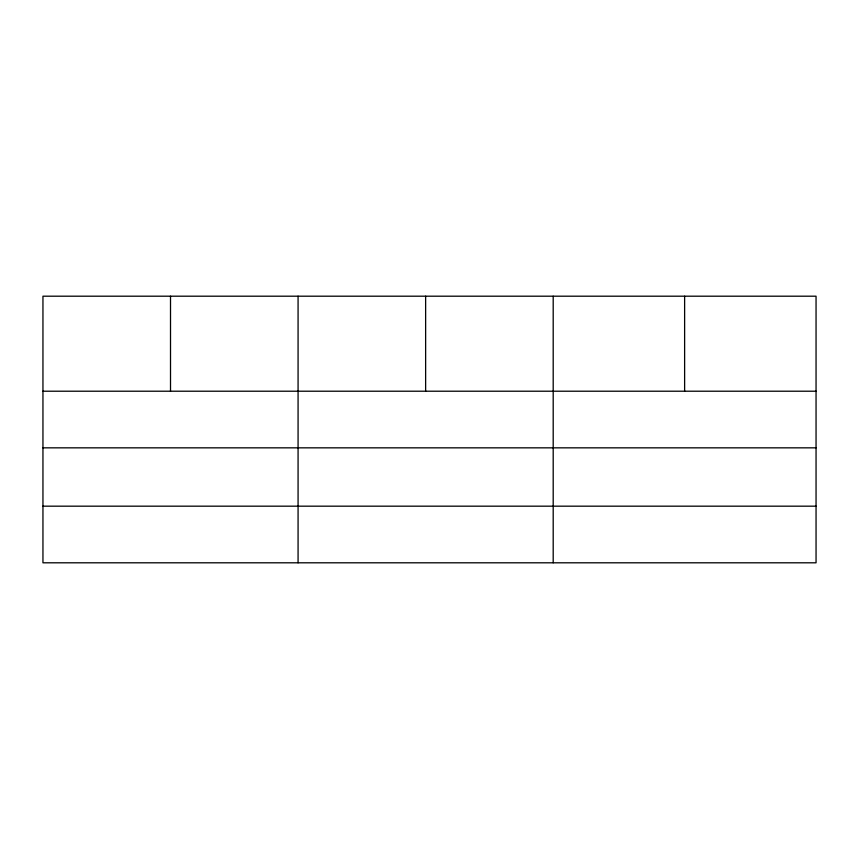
<?xml version="1.0" encoding="UTF-8"?>
<svg xmlns="http://www.w3.org/2000/svg" width="859" height="859" viewBox="0 0 859 859"><rect width="100%" height="100%" fill="white"/><g stroke="black" fill="none" stroke-linecap="round" stroke-linejoin="round"><path stroke-width="1.29" d="M816.05 447.84L816.05 296.194L42.95 296.194L42.95 562.806L816.05 562.806L816.05 447.84L42.95 447.84M42.95 391.21L816.05 391.21M42.95 506.176L816.05 506.176M684.623 296.194L684.623 391.21M553.196 296.194L553.196 562.806M425.634 296.194L425.634 391.21M298.073 296.194L298.073 562.806M170.512 296.194L170.512 391.21"/></g></svg>
